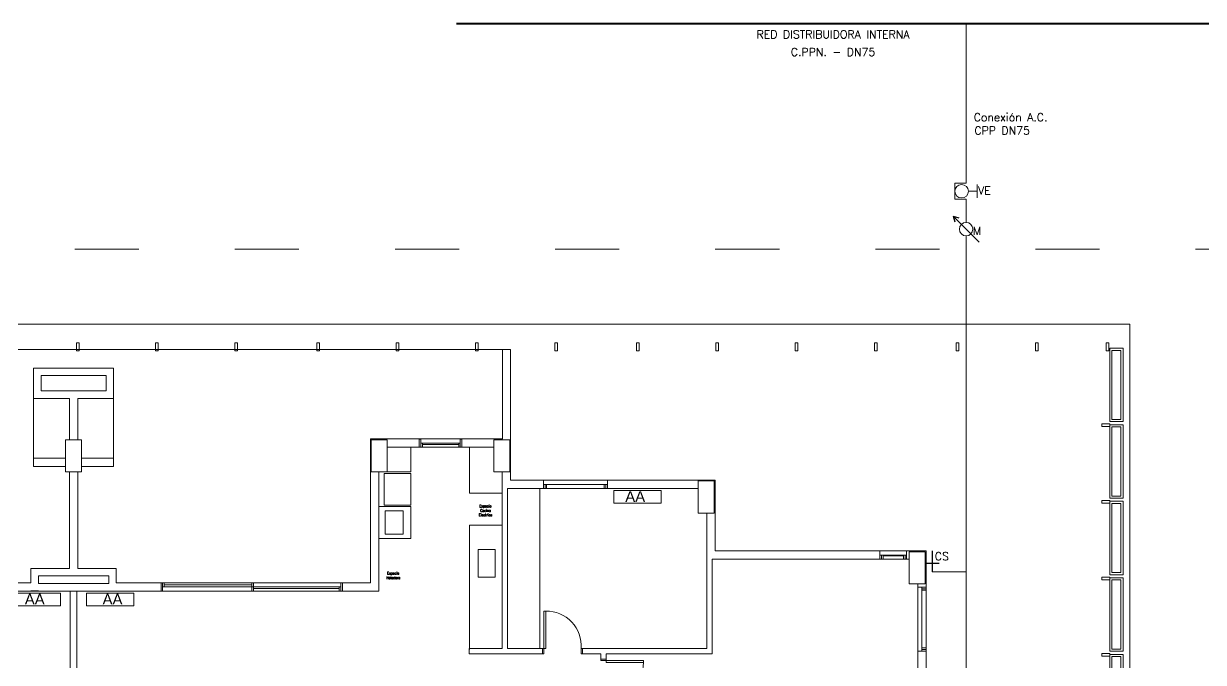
# Model space of a CAD drawing. Header units: millimetres. Extents: x 917 to 1168, y -421 to -23.
# Drawn here: x 1014.49 to 1036.59, y -351.18 to -339.21 of the extents above; entities that cross this region are included whole.
import ezdxf
from ezdxf.enums import TextEntityAlignment as Align

# ---------------------------------------------------------------- set-up
doc = ezdxf.new("R2010")
doc.units = ezdxf.units.MM
doc.header["$LTSCALE"] = 0.1
for name, pattern in [('ACAD_ISO02W100', [15, 12, -3]), ('ACAD_ISO03W100', [30, 12, -18]), ('CONTINUA', [0])]:
    doc.linetypes.add(name, pattern=pattern)
doc.layers.get('0').update_dxf_attribs({"lineweight": 5})
for name, color, linetype, lineweight in [('00-Agua Fria', 5, 'ACAD_ISO02W100', 20), ('A-GLAZ-CWMG', 7, 'Continuous', 5), ('A-WALL', 7, 'Continuous', 5), ('Agua Fria Directa', 5, 'Continuous', 35), ('Agua Fria Directa - Texto', 7, 'Continuous', 18), ('Arq-Equipamiento', 250, 'Continuous', 5)]:
    doc.layers.add(name, color=color, linetype=linetype, lineweight=lineweight)
doc.styles.add('Romans', font='romans.shx')
doc.styles.add('Romans 1.50', font='romans.shx', dxfattribs={"width": 0.8, "height": 0.15})
doc.styles.get("Standard").update_dxf_attribs({"font": 'arial.ttf'})

# ---------------------------------------------------------------- blocks, each defined once
blk = doc.blocks.new('Montante rectangular - 50 x 150mm-1800504-02 Torre PB')
at = {"layer": 'A-GLAZ-CWMG', "color": 8}
for p, q in [((-0.025, 0.075), (0.025, 0.075)), ((-0.025, -0.075), (-0.025, 0.075)), ((0.025, 0.075), (0.025, -0.075)), ((0.025, -0.075), (-0.025, -0.075))]:
    blk.add_line(p, q, dxfattribs=at)
blk = doc.blocks.new('Montante rectangular - 50 x 150mm-V34-02 Torre PB')
at = {"layer": 'A-GLAZ-CWMG', "color": 8}
for p, q in [((-0.025, 0.075), (0.025, 0.075)), ((-0.025, 0.01), (-0.025, 0.075)), ((-0.025, -0.07), (-0.025, 0.01)), ((0.025, 0.075), (0.025, 0.019)), ((0.025, 0.019), (0.025, -0.056)), ((-0.025, -0.075), (-0.025, -0.07)), ((0.025, -0.075), (-0.025, -0.075)), ((0.025, -0.056), (0.025, -0.075))]:
    blk.add_line(p, q, dxfattribs=at)
blk = doc.blocks.new('2-PB F')
at = {"color": 8, "lineweight": 18}
for p, q in [((744.734, -345.358), (760.799, -345.358)), ((760.954, -345.358), (760.799, -345.358)), ((760.799, -345.358), (760.799, -347.035)), ((760.954, -347.807), (760.954, -345.358)), ((752.017, -345.708), (752.017, -346.274)), ((753.515, -345.708), (752.017, -345.708)), ((753.515, -346.274), (753.515, -345.708)), ((752.157, -346.134), (752.157, -345.848)), ((752.157, -345.848), (753.375, -345.848)), ((753.375, -345.848), (753.375, -346.134)), ((753.375, -346.134), (752.157, -346.134)), ((752.017, -346.274), (752.689, -346.274)), ((752.017, -347.395), (752.017, -346.274)), ((752.689, -346.274), (752.689, -347.05)), ((752.844, -347.05), (752.844, -346.274)), ((752.844, -346.274), (753.515, -346.274)), ((753.515, -346.274), (753.515, -347.395)), ((758.326, -347.035), (758.326, -349.729)), ((759.24, -347.035), (758.326, -347.035)), ((759.24, -347.037), (759.24, -347.035)), ((759.24, -347.035), (760.04, -347.035)), ((759.27, -347.037), (759.24, -347.037)), ((759.24, -347.037), (759.24, -347.19)), ((759.27, -347.19), (759.27, -347.037)), ((760.04, -347.037), (760.01, -347.037)), ((760.01, -347.037), (760.01, -347.19)), ((760.799, -347.035), (760.04, -347.035)), ((760.04, -347.035), (760.04, -347.037)), ((760.04, -347.19), (760.04, -347.037)), ((752.689, -347.05), (752.616, -347.05)), ((752.616, -347.05), (752.616, -347.395)), ((752.704, -347.05), (752.689, -347.05)), ((752.689, -347.05), (752.844, -347.05)), ((752.829, -347.05), (752.704, -347.05)), ((752.844, -347.05), (752.829, -347.05)), ((752.916, -347.05), (752.844, -347.05)), ((752.916, -347.395), (752.916, -347.05)), ((758.482, -347.05), (758.341, -347.05)), ((758.341, -347.05), (758.341, -347.65)), ((758.641, -347.05), (758.482, -347.05)), ((758.641, -347.175), (758.641, -347.05)), ((758.641, -347.05), (758.641, -347.191)), ((758.641, -347.176), (758.641, -347.175)), ((758.641, -347.189), (758.641, -347.176)), ((758.641, -347.19), (758.641, -347.189)), ((758.641, -347.191), (758.641, -347.19)), ((758.641, -347.65), (758.641, -347.191)), ((758.641, -347.191), (759.24, -347.191)), ((759.082, -347.65), (759.082, -347.191)), ((759.24, -347.191), (759.24, -347.19)), ((759.24, -347.19), (759.27, -347.19)), ((760.04, -347.191), (759.24, -347.191)), ((759.3, -347.113), (759.27, -347.113)), ((759.27, -347.113), (759.27, -347.19)), ((759.27, -347.19), (759.3, -347.19)), ((759.3, -347.19), (759.3, -347.113)), ((759.3, -347.113), (759.98, -347.113)), ((759.3, -347.127), (759.3, -347.137)), ((759.3, -347.137), (759.98, -347.137)), ((759.98, -347.19), (759.3, -347.19)), ((760.01, -347.113), (759.98, -347.113)), ((759.98, -347.113), (759.98, -347.19)), ((759.98, -347.137), (759.98, -347.127)), ((759.98, -347.19), (760.01, -347.19)), ((760.01, -347.19), (760.01, -347.113)), ((760.01, -347.19), (760.04, -347.19)), ((760.04, -347.19), (760.04, -347.191)), ((760.04, -347.191), (760.639, -347.191)), ((760.185, -347.191), (760.185, -348.05)), ((760.814, -347.05), (760.639, -347.05)), ((760.639, -347.05), (760.639, -347.175)), ((760.639, -347.191), (760.639, -347.05)), ((760.639, -347.175), (760.639, -347.176)), ((760.639, -347.176), (760.639, -347.189)), ((760.639, -347.189), (760.639, -347.19)), ((760.639, -347.19), (760.639, -347.191)), ((760.639, -347.191), (760.639, -347.65)), ((760.939, -347.05), (760.814, -347.05)), ((760.939, -347.191), (760.939, -347.05)), ((760.939, -347.65), (760.939, -347.191)), ((752.616, -347.395), (752.017, -347.395)), ((752.017, -347.395), (752.017, -347.55)), ((752.616, -347.395), (752.616, -347.41)), ((752.616, -347.55), (752.616, -347.395)), ((752.616, -347.41), (752.616, -347.535)), ((752.916, -347.41), (752.916, -347.395)), ((753.515, -347.395), (752.916, -347.395)), ((752.916, -347.395), (752.916, -347.55)), ((752.916, -347.535), (752.916, -347.41)), ((753.515, -347.55), (753.515, -347.395)), ((752.017, -347.55), (752.616, -347.55)), ((752.616, -347.535), (752.616, -347.55)), ((752.616, -347.55), (752.616, -347.65)), ((752.616, -347.65), (752.689, -347.65)), ((752.689, -347.65), (752.704, -347.65)), ((752.689, -347.65), (752.689, -349.459)), ((752.844, -347.65), (752.689, -347.65)), ((752.704, -347.65), (752.829, -347.65)), ((752.829, -347.65), (752.844, -347.65)), ((752.844, -347.65), (752.916, -347.65)), ((752.844, -349.459), (752.844, -347.65)), ((752.916, -347.55), (752.916, -347.535)), ((752.916, -347.65), (752.916, -347.55)), ((752.916, -347.55), (753.515, -347.55)), ((758.341, -347.65), (758.466, -347.65)), ((758.482, -347.65), (758.341, -347.65)), ((758.466, -347.65), (758.467, -347.65)), ((758.467, -347.65), (758.479, -347.65)), ((758.479, -347.65), (758.48, -347.65)), ((758.48, -347.65), (758.482, -347.65)), ((758.482, -347.65), (758.641, -347.65)), ((758.482, -349.885), (758.482, -347.65)), ((758.641, -347.65), (759.082, -347.65)), ((760.639, -347.65), (760.798, -347.65)), ((760.798, -347.65), (760.799, -347.65)), ((760.798, -347.65), (760.798, -350.96)), ((760.939, -347.65), (760.798, -347.65)), ((760.799, -347.65), (760.8, -347.65)), ((760.8, -347.65), (760.813, -347.65)), ((760.813, -347.65), (760.814, -347.65)), ((760.814, -347.65), (760.939, -347.65)), ((761.568, -347.807), (760.954, -347.807)), ((761.568, -347.885), (761.568, -347.807)), ((761.568, -347.807), (762.768, -347.807)), ((761.598, -347.885), (761.568, -347.885)), ((761.568, -347.885), (761.568, -347.963)), ((761.628, -347.885), (761.598, -347.885)), ((761.598, -347.885), (761.598, -347.963)), ((761.598, -347.963), (761.598, -347.885)), ((762.708, -347.885), (761.628, -347.885)), ((761.628, -347.885), (761.628, -347.901)), ((761.628, -347.963), (761.628, -347.885)), ((762.708, -347.901), (762.708, -347.885)), ((762.738, -347.885), (762.708, -347.885)), ((762.708, -347.885), (762.708, -347.963)), ((762.738, -347.963), (762.738, -347.885)), ((762.768, -347.885), (762.738, -347.885)), ((762.738, -347.885), (762.738, -347.963)), ((764.783, -347.807), (762.768, -347.807)), ((762.768, -347.807), (762.768, -347.885)), ((762.768, -347.963), (762.768, -347.885)), ((764.643, -347.822), (764.468, -347.822)), ((764.468, -347.822), (764.468, -347.947)), ((764.468, -347.963), (764.468, -347.822)), ((764.768, -347.822), (764.643, -347.822)), ((764.768, -348.422), (764.768, -347.822)), ((764.783, -349.132), (764.783, -347.807)), ((760.185, -348.05), (760.797, -348.05)), ((760.898, -350.96), (760.898, -347.963)), ((760.898, -347.963), (761.568, -347.963)), ((761.498, -347.963), (761.498, -350.96)), ((761.568, -347.963), (761.598, -347.963)), ((761.598, -347.963), (761.628, -347.963)), ((762.708, -347.963), (761.628, -347.963)), ((762.708, -347.963), (762.738, -347.963)), ((762.738, -347.963), (762.768, -347.963)), ((762.768, -347.963), (764.468, -347.963)), ((764.468, -347.947), (764.468, -347.948)), ((764.468, -347.948), (764.468, -347.961)), ((764.468, -347.961), (764.468, -347.962)), ((764.468, -347.962), (764.468, -347.963)), ((764.468, -347.963), (764.468, -348.422)), ((759.082, -348.3), (758.482, -348.3)), ((759.082, -348.902), (759.082, -348.3)), ((758.602, -348.821), (758.602, -348.381)), ((758.602, -348.381), (758.942, -348.381)), ((758.942, -348.381), (758.942, -348.821)), ((764.468, -348.422), (764.643, -348.422)), ((764.628, -348.422), (764.628, -350.96)), ((764.643, -348.422), (764.768, -348.422)), ((764.768, -348.422), (764.643, -348.422)), ((760.798, -348.65), (760.185, -348.65)), ((760.185, -348.65), (760.185, -350.977)), ((758.482, -348.902), (759.082, -348.902)), ((758.942, -348.821), (758.602, -348.821)), ((760.345, -349.624), (760.345, -349.104)), ((760.345, -349.104), (760.665, -349.104)), ((760.665, -349.104), (760.665, -349.624)), ((767.873, -349.132), (764.783, -349.132)), ((767.873, -349.21), (767.873, -349.132)), ((767.873, -349.132), (768.373, -349.132)), ((767.903, -349.21), (767.873, -349.21)), ((767.873, -349.21), (767.873, -349.288)), ((767.933, -349.21), (767.903, -349.21)), ((767.903, -349.21), (767.903, -349.288)), ((767.903, -349.288), (767.903, -349.21)), ((768.313, -349.21), (767.933, -349.21)), ((767.933, -349.21), (767.933, -349.225)), ((767.933, -349.288), (767.933, -349.21)), ((767.933, -349.225), (768.313, -349.225)), ((768.313, -349.225), (768.313, -349.21)), ((768.343, -349.21), (768.313, -349.21)), ((768.313, -349.21), (768.313, -349.288)), ((768.343, -349.288), (768.343, -349.21)), ((768.373, -349.21), (768.343, -349.21)), ((768.343, -349.21), (768.343, -349.288)), ((768.738, -349.132), (768.373, -349.132)), ((768.373, -349.132), (768.373, -349.21)), ((768.373, -349.288), (768.373, -349.21)), ((768.582, -349.147), (768.423, -349.147)), ((768.423, -349.147), (768.423, -349.272)), ((768.423, -349.288), (768.423, -349.147)), ((768.723, -349.147), (768.582, -349.147)), ((768.723, -349.747), (768.723, -349.147)), ((768.723, -349.147), (768.723, -349.747)), ((768.723, -349.147), (768.723, -349.147)), ((768.738, -349.81), (768.738, -349.132)), ((752.689, -349.459), (751.967, -349.459)), ((751.967, -349.459), (751.967, -349.729)), ((753.565, -349.459), (752.844, -349.459)), ((753.565, -349.729), (753.565, -349.459)), ((764.728, -349.288), (767.873, -349.288)), ((764.728, -351.06), (764.728, -349.288)), ((767.873, -349.288), (767.903, -349.288)), ((767.903, -349.288), (767.933, -349.288)), ((768.313, -349.288), (767.933, -349.288)), ((768.313, -349.288), (768.343, -349.288)), ((768.343, -349.288), (768.373, -349.288)), ((768.373, -349.288), (768.423, -349.288)), ((768.423, -349.272), (768.423, -349.273)), ((768.423, -349.273), (768.423, -349.285)), ((768.423, -349.285), (768.423, -349.286)), ((768.423, -349.286), (768.423, -349.288)), ((768.423, -349.288), (768.423, -349.747)), ((752.107, -349.599), (753.425, -349.599)), ((752.107, -349.744), (752.107, -349.599)), ((753.425, -349.599), (753.425, -349.744)), ((760.665, -349.624), (760.345, -349.624)), ((751.967, -349.729), (751.129, -349.729)), ((751.129, -349.885), (751.967, -349.885)), ((751.967, -349.881), (752.107, -349.881)), ((751.967, -349.885), (754.404, -349.885)), ((753.425, -349.744), (752.107, -349.744)), ((752.107, -349.881), (752.107, -349.88)), ((752.704, -349.885), (752.704, -353.718)), ((752.829, -349.885), (752.704, -349.885)), ((752.829, -353.718), (752.829, -349.885)), ((753.425, -349.88), (753.425, -349.881)), ((754.404, -349.729), (753.565, -349.729)), ((754.434, -349.729), (754.404, -349.729)), ((754.404, -349.729), (754.404, -349.885)), ((754.404, -349.885), (754.434, -349.885)), ((754.464, -349.729), (754.434, -349.729)), ((754.434, -349.729), (754.434, -349.807)), ((754.434, -349.885), (754.434, -349.729)), ((754.434, -349.807), (754.464, -349.807)), ((756.104, -349.885), (754.434, -349.885)), ((754.464, -349.807), (754.464, -349.729)), ((754.464, -349.729), (756.104, -349.729)), ((754.464, -349.756), (754.464, -349.768)), ((754.464, -349.768), (756.104, -349.768)), ((756.104, -349.807), (754.464, -349.807)), ((756.134, -349.729), (756.104, -349.729)), ((756.104, -349.729), (756.104, -349.807)), ((756.104, -349.768), (756.104, -349.756)), ((756.134, -349.807), (756.104, -349.807)), ((756.104, -349.807), (756.104, -349.885)), ((756.104, -349.807), (756.134, -349.807)), ((756.104, -349.885), (756.134, -349.885)), ((756.134, -349.807), (756.134, -349.729)), ((756.134, -349.729), (757.774, -349.729)), ((756.134, -349.885), (756.134, -349.807)), ((756.134, -349.807), (757.744, -349.807)), ((757.744, -349.838), (756.134, -349.838)), ((756.134, -349.838), (756.134, -349.852)), ((757.744, -349.885), (756.134, -349.885)), ((757.774, -349.807), (757.744, -349.807)), ((757.744, -349.807), (757.744, -349.885)), ((757.744, -349.852), (757.744, -349.838)), ((757.744, -349.885), (757.774, -349.885)), ((757.804, -349.729), (757.774, -349.729)), ((757.774, -349.729), (757.774, -349.885)), ((757.774, -349.885), (757.774, -349.807)), ((757.774, -349.885), (757.804, -349.885)), ((758.326, -349.729), (757.804, -349.729)), ((757.804, -349.885), (757.804, -349.729)), ((757.804, -349.885), (758.482, -349.885)), ((768.423, -349.747), (768.582, -349.747)), ((768.582, -349.747), (768.584, -349.747)), ((768.582, -349.747), (768.582, -349.81)), ((768.723, -349.747), (768.582, -349.747)), ((768.582, -349.81), (768.66, -349.81)), ((768.582, -351.01), (768.582, -349.81)), ((768.584, -349.747), (768.585, -349.747)), ((768.585, -349.747), (768.597, -349.747)), ((768.597, -349.747), (768.598, -349.747)), ((768.598, -349.747), (768.723, -349.747)), ((768.66, -349.81), (768.738, -349.81)), ((768.66, -349.84), (768.66, -349.81)), ((768.66, -349.84), (768.738, -349.84)), ((768.66, -349.87), (768.66, -349.84)), ((768.738, -349.84), (768.66, -349.84)), ((768.66, -349.87), (768.676, -349.87)), ((768.66, -350.95), (768.66, -349.87)), ((768.738, -349.87), (768.66, -349.87)), ((768.738, -349.81), (768.738, -349.84)), ((768.738, -349.84), (768.738, -349.87)), ((768.738, -350.95), (768.738, -349.87)), ((761.611, -350.26), (761.576, -350.26)), ((761.576, -350.26), (761.576, -350.96)), ((761.611, -350.96), (761.611, -350.26)), ((760.798, -350.96), (760.178, -350.96)), ((760.178, -350.96), (760.178, -351.06)), ((761.551, -350.96), (760.898, -350.96)), ((761.576, -350.96), (761.551, -350.96)), ((761.551, -350.96), (761.551, -351.06)), ((761.576, -350.96), (761.611, -350.96)), ((761.576, -351.06), (761.576, -350.96)), ((762.301, -350.96), (762.276, -350.96)), ((762.276, -350.96), (762.276, -351.06)), ((764.628, -350.96), (762.301, -350.96)), ((762.301, -351.06), (762.301, -350.96)), ((768.582, -351.01), (768.582, -353.156)), ((768.66, -351.01), (768.582, -351.01)), ((768.676, -350.95), (768.66, -350.95)), ((768.66, -350.95), (768.738, -350.95)), ((768.66, -350.98), (768.66, -350.95)), ((768.738, -350.98), (768.66, -350.98)), ((768.66, -350.98), (768.738, -350.98)), ((768.66, -351.01), (768.66, -350.98)), ((768.738, -351.01), (768.66, -351.01)), ((768.738, -350.95), (768.738, -350.98)), ((768.738, -350.98), (768.738, -351.01)), ((768.738, -354.896), (768.738, -351.01)), ((760.179, -351.058), (760.178, -351.058)), ((760.178, -351.06), (761.551, -351.06)), ((761.551, -351.06), (761.576, -351.06)), ((762.276, -351.06), (762.301, -351.06)), ((762.301, -351.06), (762.641, -351.06)), ((762.641, -351.06), (762.641, -351.161)), ((762.741, -351.161), (762.641, -351.161)), ((762.641, -351.161), (762.641, -351.186)), ((762.641, -351.186), (762.741, -351.186)), ((762.741, -351.06), (764.728, -351.06)), ((762.741, -351.161), (762.741, -351.06)), ((762.741, -351.186), (762.741, -351.161)), ((763.441, -351.186), (762.741, -351.186)), ((762.741, -351.186), (762.741, -351.221)), ((762.741, -351.221), (763.441, -351.221)), ((763.441, -351.221), (763.441, -351.186)), ((764.701, -351.059), (764.701, -351.06))]:
    blk.add_line(p, q, dxfattribs=at)
at = {"color": 8}
for points in [[(732.979, -344.884), (772.553, -344.884)], [(772.553, -361.3), (772.553, -344.884)]]:
    blk.add_lwpolyline(points, dxfattribs=at)
for points in [[(772.178, -346.71), (772.428, -346.71), (772.428, -345.335), (772.178, -345.335)], [(772.218, -346.67), (772.388, -346.67), (772.388, -345.375), (772.218, -345.375)], [(772.178, -348.144), (772.428, -348.144), (772.428, -346.769), (772.178, -346.769)], [(772.218, -348.104), (772.388, -348.104), (772.388, -346.809), (772.218, -346.809)], [(772.178, -349.578), (772.428, -349.578), (772.428, -348.203), (772.178, -348.203)], [(772.218, -349.538), (772.388, -349.538), (772.388, -348.243), (772.218, -348.243)], [(772.178, -351.011), (772.428, -351.011), (772.428, -349.636), (772.178, -349.636)], [(772.218, -350.971), (772.388, -350.971), (772.388, -349.676), (772.218, -349.676)], [(772.178, -352.445), (772.428, -352.445), (772.428, -351.07), (772.178, -351.07)], [(772.218, -352.405), (772.388, -352.405), (772.388, -351.11), (772.218, -351.11)]]:
    blk.add_lwpolyline(points, close=True, dxfattribs=at)
at = {"color": 8, "lineweight": 18}
blk.add_lwpolyline([(759.082, -347.682), (759.082, -348.272), (758.582, -348.272), (758.582, -347.682)], close=True, dxfattribs=at)
for centre, start, end in [((761.625, -350.914), 355.8984, 91.164), ((762.788, -351.234), 265.8984, 1.164)]:
    blk.add_arc(centre, 0.653, start, end, dxfattribs=at)
at = {"layer": 'Arq-Equipamiento', "color": 8, "linetype": 'CONTINUA', "lineweight": 18}
for points in [[(762.887, -348.001), (763.773, -348.001), (763.773, -348.237), (762.887, -348.237)], [(751.638, -349.923), (752.523, -349.923), (752.523, -350.158), (751.638, -350.158)], [(753.895, -349.923), (753.009, -349.923), (753.009, -350.158), (753.895, -350.158)]]:
    blk.add_lwpolyline(points, close=True, dxfattribs=at)
at = {"color": 8, "extrusion": (0, 0, -1), "rotation": 180}
for p in [(-767.795, -345.307), (-769.326, -345.308), (-770.813, -345.308), (-772.134, -345.308)]:
    blk.add_blockref('Montante rectangular - 50 x 150mm-1800504-02 Torre PB', p, dxfattribs=at)
at = {"color": 8, "extrusion": (0, 0, -1), "xscale": -1, "rotation": 270}
for p in [(-772.103, -346.778), (-772.103, -348.212), (-772.103, -349.646), (-772.103, -351.079)]:
    blk.add_blockref('Montante rectangular - 50 x 150mm-V34-02 Torre PB', p, dxfattribs=at)
at = {"layer": 'A-GLAZ-CWMG', "color": 7, "extrusion": (0, 0, -1), "rotation": 180}
for p in [(-752.842, -345.308), (-754.328, -345.308), (-755.814, -345.307), (-757.346, -345.308), (-758.832, -345.308), (-760.318, -345.308), (-761.805, -345.307), (-763.336, -345.308), (-764.822, -345.308), (-766.309, -345.308)]:
    blk.add_blockref('Montante rectangular - 50 x 150mm-1800504-02 Torre PB', p, dxfattribs=at)
at = {"color": 8, "lineweight": 18, "style": 'Romans 1.50', "width": 0.8}
for s, p in [('Espacio', (760.368, -348.317)), ('Cocina', (760.385, -348.401)), ('Electrica', (760.356, -348.484)), ('Heladera', (758.626, -349.659)), ('Espacio', (758.641, -349.576))]:
    blk.add_text(s, height=0.05, dxfattribs=at).set_placement(p)
at = {"color": 8, "lineweight": 18, "char_height": 0.2}
for insert, attachment_point in [((763.101, -348.014), 1), ((751.851, -349.936), 1), ((753.681, -349.936), 3)]:
    blk.add_mtext_dynamic_manual_height_columns('AA', width=1, gutter_width=12.5, heights=[0], dxfattribs=dict(at, insert=insert, attachment_point=attachment_point))
blk = doc.blocks.new('LLM.')
at = {"layer": '00-Agua Fria', "linetype": 'Continuous', "lineweight": 20}
blk.add_line((5, 0.56), (5, 2.79), dxfattribs=at)
for points in [[(10, 0), (7, 0), (7, -2.8), (3, -2.8), (3, 0), (0, 0)], [(3.32, 2.79), (6.68, 2.79)]]:
    blk.add_lwpolyline(points, dxfattribs=at)
blk.add_circle((5, -1.12), 1.68, dxfattribs=at)

msp = doc.modelspace()

# ---------------------------------------------------------------- linework, layer by layer
at = {"layer": '00-Agua Fria', "color": 5, "linetype": 'CONTINUA', "lineweight": 25}
for p, q in [((1032.389, -343.31), (1031.899, -342.819)), ((1031.507, -349.089), (1031.507, -349.482))]:
    msp.add_line(p, q, dxfattribs=at)
at = {"layer": '00-Agua Fria', "color": 5, "lineweight": 25}
for p, q in [((1031.899, -342.819), (1032.007, -342.852)), ((1031.899, -342.819), (1031.932, -342.928)), ((1031.638, -349.327), (1031.376, -349.327))]:
    msp.add_line(p, q, dxfattribs=at)
at = {"layer": '00-Agua Fria', "linetype": 'Continuous', "lineweight": 40}
msp.add_lwpolyline([(1022.594, -339.213), (1095.478, -339.213)], dxfattribs=at)
at = {"layer": '00-Agua Fria', "linetype": 'CONTINUA'}
for points in [[(1032.144, -339.213), (1032.144, -341.979)], [(1032.144, -343.191), (1032.144, -360.747)], [(1032.144, -349.482), (1031.507, -349.482)]]:
    msp.add_lwpolyline(points, dxfattribs=at)
at = {"layer": '00-Agua Fria', "linetype": 'Continuous'}
msp.add_lwpolyline([(1032.144, -342.729), (1032.144, -342.939)], dxfattribs=at)
msp.add_circle((1032.144, -343.065), 0.126, dxfattribs=at)
at = {"layer": 'A-WALL', "color": 8, "linetype": 'ACAD_ISO03W100', "lineweight": 20}
msp.add_lwpolyline([(984.27, -343.441), (984.27, -360.561), (1091.645, -360.561), (1091.645, -343.441), (984.27, -343.441)], dxfattribs=at)

# ---------------------------------------------------------------- block references
at = {"color": 2, "linetype": 'CONTINUA', "lineweight": 13}
msp.add_blockref('2-PB F', (262.657, 0.039), dxfattribs=at)
at = {"layer": 'Agua Fria Directa', "linetype": 'Continuous', "xscale": -0.07499999999998863, "yscale": 0.07499999999998863, "zscale": 0.0375, "rotation": 270}
msp.add_blockref('LLM.', (1032.144, -342.729), dxfattribs=at)

# ---------------------------------------------------------------- texts
at = {"layer": 'Agua Fria Directa - Texto', "style": 'Romans'}
for s, p in [('RED DISTRIBUIDORA INTERNA', (1029.651, -339.414)), ('C.PPN. - DN75', (1029.651, -339.745))]:
    msp.add_text(s, height=0.15, rotation=360, dxfattribs=at).set_placement(p, align=Align.MIDDLE_CENTER)
for s, p in [('Conexión A.C.', (1032.286, -341.042)), ('CPP DN75', (1032.298, -341.292))]:
    msp.add_text(s, height=0.15, rotation=360, dxfattribs=at).set_placement(p)
for s, p in [('VE', (1032.368, -342.267)), ('M', (1032.272, -343.022)), ('CS', (1031.558, -349.117))]:
    msp.add_text(s, height=0.15, rotation=360, dxfattribs=at).set_placement(p, align=Align.TOP_LEFT)

doc.saveas('drawing.dxf')
